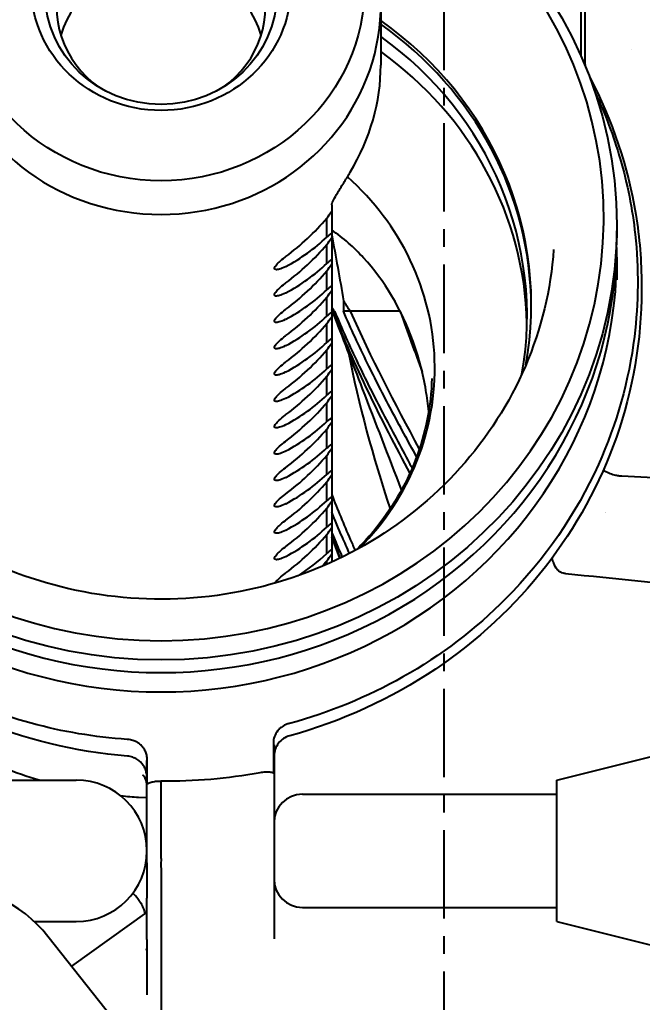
# Model space of a CAD drawing. Header units: millimetres. Extents: x 0 to 7722, y 0 to 5460.
# Drawn here: x 3337.6 to 3381.7, y 1479.1 to 1548.6 of the extents above; entities that cross this region are included whole.
import ezdxf

# ---------------------------------------------------------------- set-up
doc = ezdxf.new("R2010")
doc.units = ezdxf.units.MM
doc.header["$LTSCALE"] = 5
doc.linetypes.add('CENTER', pattern=[2, 1.25, -0.25, 0.25, -0.25])
doc.layers.get('0').update_dxf_attribs({"linetype": 'CONTINUOUS'})
doc.layers.get('Defpoints').update_dxf_attribs({"linetype": 'CONTINUOUS'})
doc.layers.add('1', color=1, linetype='CENTER')
doc.styles.add('DIM', font='romans.shx', dxfattribs={"width": 0.85})
doc.dimstyles.new('KOCPSM$0', dxfattribs={"dimtxt": 3, "dimasz": 2.5, "dimexe": 0.8, "dimexo": 0.8, "dimgap": 0.8, "dimtad": 1, "dimdsep": 46, "dimtxsty": 'DIM', "dimblk": 'CLOSEDBLANK', "dimcen": 0, "dimclrd": 4, "dimclre": 4, "dimclrt": 7, "dimazin": 2, "dimtfac": 1, "dimtmove": 0, "dimatfit": 3, "dimldrblk": 'CLOSEDBLANK', "dimfxl": 1, "dimarcsym": 0})

# ---------------------------------------------------------------- blocks, each defined once
blk = doc.blocks.new('_ClosedBlank')
at = {"color": 0, "linetype": 'ByBlock', "lineweight": -2}
for p, q in [((-1, 0.1667), (0, 0)), ((-1, 0.1667), (-1, -0.1667)), ((0, 0), (-1, -0.1667))]:
    blk.add_line(p, q, dxfattribs=at)
blk = doc.blocks.new('*D14')
at = {"color": 4, "linetype": 'ByBlock', "lineweight": -2, "transparency": 16777216}
for p, q in [((3347.846, 1689.229), (2785.133, 1689.229)), ((2797.133, 572.394), (2797.133, 1651.729)), ((3030.632, 534.894), (2785.133, 534.894))]:
    blk.add_line(p, q, dxfattribs=at)
at = {"layer": 'Defpoints', "color": 0, "transparency": 16777216}
for p in [(2797.133, 1689.229), (3359.846, 1689.229), (3042.632, 534.894)]:
    blk.add_point(p, dxfattribs=at)
at = {"color": 4, "lineweight": -2, "transparency": 16777216, "xscale": 37.5, "yscale": 37.5, "zscale": 37.5}
for p, rotation in [((2797.133, 1689.229), 90), ((2797.133, 534.894), 270)]:
    blk.add_blockref('_ClosedBlank', p, dxfattribs=dict(at, rotation=rotation))
at = {"color": 7, "transparency": 16777216, "insert": (2750.848, 1112.061), "char_height": 45, "attachment_point": 5, "rotation": 90, "style": 'DIM'}
blk.add_mtext('(1154.33)', dxfattribs=at)

msp = doc.modelspace()

# ---------------------------------------------------------------- linework, layer by layer
for p, q in [((3377.632, 1569.117), (3377.632, 1545.831)), ((3377.34, 1551.43), (3377.34, 1546.044)), ((3363.182, 1549.606), (3363.182, 1545.34)), ((3377.632, 1545.831), (3377.632, 1545.403)), ((3359.707, 1535.448), (3359.707, 1535.006)), ((3359.36, 1533.18), (3359.36, 1534.517)), ((3359.707, 1535.006), (3359.707, 1533.458)), ((3379.882, 1534.027), (3379.882, 1533.135)), ((3359.707, 1533.458), (3359.707, 1533.141)), ((3359.707, 1533.141), (3359.707, 1531.594)), ((3359.36, 1531.315), (3359.36, 1532.653)), ((3379.882, 1531.767), (3379.882, 1530.148)), ((3359.707, 1531.594), (3359.707, 1531.277)), ((3359.707, 1531.277), (3359.707, 1529.729)), ((3359.36, 1529.451), (3359.36, 1530.788)), ((3359.707, 1529.729), (3359.707, 1529.413)), ((3381.632, 1529.792), (3381.632, 1529.411)), ((3359.707, 1529.413), (3359.707, 1527.865)), ((3359.36, 1527.586), (3359.36, 1528.924)), ((3359.707, 1527.865), (3359.707, 1527.548)), ((3359.36, 1525.722), (3359.36, 1527.06)), ((3359.707, 1527.548), (3359.707, 1526.001)), ((3359.707, 1526.001), (3359.707, 1525.684)), ((3359.707, 1525.684), (3359.707, 1524.136)), ((3359.36, 1523.858), (3359.36, 1525.195)), ((3359.707, 1524.136), (3359.707, 1523.82)), ((3359.707, 1523.82), (3359.707, 1522.272)), ((3359.36, 1521.993), (3359.36, 1523.331)), ((3359.707, 1522.272), (3359.707, 1521.955)), ((3359.36, 1520.129), (3359.36, 1521.467)), ((3359.707, 1521.955), (3359.707, 1520.408)), ((3359.707, 1520.408), (3359.707, 1520.091)), ((3359.707, 1520.091), (3359.707, 1518.543)), ((3359.36, 1518.265), (3359.36, 1519.602)), ((3359.707, 1518.543), (3359.707, 1518.226)), ((3359.707, 1518.226), (3359.707, 1516.679)), ((3359.36, 1516.4), (3359.36, 1517.738)), ((3359.707, 1516.679), (3359.707, 1516.362)), ((3359.36, 1514.536), (3359.36, 1515.873)), ((3359.707, 1516.362), (3359.707, 1514.814)), ((3380.237, 1516.288), (3388.355, 1515.863)), ((3359.707, 1514.814), (3359.707, 1514.498)), ((3359.707, 1514.498), (3359.707, 1512.95)), ((3359.36, 1512.671), (3359.36, 1514.009)), ((3379.107, 1513.713), (3379.107, 1513.713)), ((3359.707, 1512.95), (3359.707, 1512.633)), ((3359.707, 1512.633), (3359.707, 1511.086)), ((3359.36, 1510.807), (3359.36, 1512.145)), ((3359.707, 1511.086), (3359.707, 1510.769)), ((3359.36, 1510.035), (3359.36, 1510.28)), ((3359.707, 1510.769), (3359.707, 1510.191)), ((3375.632, 1494.774), (3395.632, 1499.774)), ((3355.579, 1497.375), (3355.579, 1495.289)), ((3355.632, 1497.278), (3355.632, 1489.243)), ((3346.632, 1488.927), (3346.632, 1496.164)), ((3346.653, 1494.484), (3346.653, 1496.224)), ((3325.632, 1494.774), (3341.632, 1494.774)), ((3347.632, 1489.229), (3347.632, 1494.712)), ((3375.632, 1484.774), (3375.632, 1494.774)), ((3346.632, 1493.512), (3346.046, 1493.546)), ((3357.632, 1493.774), (3375.632, 1493.774)), ((3346.632, 1488.927), (3346.632, 1486.418)), ((3347.632, 1489.228), (3347.632, 1489.229)), ((3355.632, 1489.243), (3355.632, 1486.733)), ((3355.632, 1486.733), (3355.632, 1484.375)), ((3346.632, 1483.502), (3346.632, 1486.418)), ((3346.632, 1485.447), (3341.308, 1481.606)), ((3347.632, 1485.465), (3347.632, 1483.128)), ((3357.632, 1485.774), (3375.632, 1485.774)), ((3338.66, 1484.774), (3341.632, 1484.774)), ((3375.632, 1484.774), (3395.632, 1479.774)), ((3355.632, 1484.375), (3355.632, 1483.552)), ((3352.12, 1467.971), (3339.633, 1483.718)), ((3346.632, 1483.502), (3346.632, 1479.6)), ((3347.632, 1483.128), (3347.632, 1481.861)), ((3347.632, 1481.861), (3347.632, 1481.84)), ((3347.632, 1481.84), (3347.632, 1479.31)), ((3347.632, 1479.31), (3347.632, 1473.631))]:
    msp.add_line(p, q)
for centre, radius, start, end in [((3341.632, 1489.774), 5, 270, 90), ((3357.632, 1491.774), 2, 90, 180), ((3357.632, 1487.774), 2, 180, 270)]:
    msp.add_arc(centre, radius, start, end)
for centre, major_axis in [((3347.632, 1534.027), (32.25, 0)), ((3347.632, 1550.896), (14.4, 0)), ((3347.632, 1550.896), (9.188, 0)), ((3347.632, 1550.375), (8.188, 0))]:
    msp.add_ellipse(centre, major_axis=major_axis, ratio=0.953717)
for centre, major_axis, ratio, start_param, end_param in [((3347.632, 1534.508), (31.326, 0), 0.953717, 1.687721, 7.737057), ((3347.632, 1549.606), (15.55, 0), 0.953717, 2.125937, 7.298841), ((3347.632, 1549.454), (7.391, 0), 0.953717, 5.350338, 10.357625), ((3347.632, 1545.484), (-7.391, 0), 0.953717, 3.427083, 5.997695), ((3347.632, 1528.383), (26.2, 0), 0.953717, 6.112732, 7.218567), ((3347.632, 1528.118), (26.2, 0), 0.953717, 0.005313, 0.935381), ((3347.632, 1527.606), (25.9, 0), 0.953717, 6.116666, 7.209998), ((3347.632, 1526.539), (25.9, 0), 0.953717, 0.021602, 0.926813), ((3347.632, 1543.631), (-13.899, -7.994), 0.872291, 2.143345, 2.676604), ((3347.632, 1523.908), (19.372, 0), 0.953717, 5.524205, 7.105), ((3347.632, 1542.699), (13.899, 7.994), 0.872291, 4.852141, 5.101787), ((3347.632, 1540.447), (12.924, 11.921), 0.725422, 4.977054, 5.011803), ((3347.632, 1533.135), (-32.25, 0), 0.953717, 0, 3.141593), ((3347.632, 1543.938), (-13.899, 7.994), 0.872291, 2.640525, 2.890171), ((3347.632, 1546.19), (-12.924, 11.921), 0.725422, 3.014904, 3.049654), ((3347.632, 1538.583), (12.924, 11.921), 0.725422, 4.977054, 5.011803), ((3347.632, 1531.767), (32.25, 0), 0.953717, 3.119359, 6.305419), ((3347.632, 1540.835), (13.899, 7.994), 0.872291, 4.852141, 5.101787), ((3347.632, 1542.074), (-13.899, 7.994), 0.872291, 2.640525, 2.890171), ((3347.632, 1544.325), (-12.924, 11.921), 0.725422, 3.014904, 3.049654), ((3347.632, 1536.719), (12.924, 11.921), 0.725422, 4.977054, 5.011803), ((3347.632, 1538.97), (13.899, 7.994), 0.872291, 4.852141, 5.101787), ((3347.632, 1542.461), (-12.924, 11.921), 0.725422, 3.014904, 3.049654), ((3347.632, 1540.209), (-13.899, 7.994), 0.872291, 2.640525, 2.890171), ((3347.632, 1534.854), (12.924, 11.921), 0.725422, 4.977054, 5.011803), ((3347.632, 1537.106), (13.899, 7.994), 0.872291, 4.852141, 5.101787), ((3347.632, 1538.345), (-13.899, 7.994), 0.872291, 2.640525, 2.890171), ((3347.632, 1540.596), (-12.924, 11.921), 0.725422, 3.014904, 3.049654), ((3347.632, 1535.241), (13.899, 7.994), 0.872291, 4.852141, 5.101787), ((3347.632, 1532.99), (12.924, 11.921), 0.725422, 4.977054, 5.011803), ((3347.632, 1536.481), (-13.899, 7.994), 0.872291, 2.640525, 2.890171), ((3347.632, 1538.732), (-12.924, 11.921), 0.725422, 3.014904, 3.049654), ((3347.632, 1531.126), (12.924, 11.921), 0.725422, 4.977054, 5.011803), ((3347.632, 1533.377), (13.899, 7.994), 0.872291, 4.852141, 5.101787), ((3347.632, 1536.868), (-12.924, 11.921), 0.725422, 3.014904, 3.049654), ((3347.632, 1534.616), (-13.899, 7.994), 0.872291, 2.640525, 2.890171), ((3347.632, 1529.261), (12.924, 11.921), 0.725422, 4.977054, 5.011803), ((3347.632, 1531.513), (13.899, 7.994), 0.872291, 4.852141, 5.101787), ((3347.632, 1535.003), (-12.924, 11.921), 0.725422, 3.014904, 3.049654), ((3347.632, 1532.752), (-13.899, 7.994), 0.872291, 2.640525, 2.890171), ((3347.632, 1529.648), (13.899, 7.994), 0.872291, 4.852141, 5.101787), ((3347.632, 1527.397), (12.924, 11.921), 0.725422, 4.977054, 5.011803), ((3347.632, 1530.887), (-13.899, 7.994), 0.872291, 2.640525, 2.890171), ((3347.632, 1533.139), (-12.924, 11.921), 0.725422, 3.014904, 3.049654), ((3347.632, 1525.532), (12.924, 11.921), 0.725422, 4.977054, 5.011803), ((3347.632, 1527.784), (13.899, 7.994), 0.872291, 4.852141, 5.101787), ((3347.632, 1531.275), (-12.924, 11.921), 0.725422, 3.014904, 3.049654), ((3347.632, 1529.023), (-13.899, 7.994), 0.872291, 2.640525, 2.890171), ((3347.632, 1523.668), (12.924, 11.921), 0.725422, 4.977054, 5.011803), ((3347.632, 1525.92), (13.899, 7.994), 0.872291, 4.852141, 5.101787), ((3347.632, 1529.41), (-12.924, 11.921), 0.725422, 3.014904, 3.049654), ((3347.632, 1527.159), (-13.899, 7.994), 0.872291, 2.640525, 2.890171), ((3347.632, 1524.055), (13.899, 7.994), 0.872291, 4.852141, 5.101787), ((3347.632, 1521.804), (12.924, 11.921), 0.725422, 4.977054, 5.011803), ((3347.632, 1525.294), (-13.899, 7.994), 0.872291, 2.640525, 2.890171), ((3347.632, 1527.546), (-12.924, 11.921), 0.725422, 3.014904, 3.049654), ((3347.632, 1519.939), (12.924, 11.921), 0.725422, 4.977054, 5.011803), ((3347.632, 1522.191), (13.899, 7.994), 0.872291, 4.852141, 5.101787), ((3347.632, 1523.43), (-13.899, 7.994), 0.872291, 2.640525, 2.890171), ((3347.632, 1525.681), (-12.924, 11.921), 0.725422, 3.014904, 3.049654), ((3347.632, 1518.075), (12.924, 11.921), 0.725422, 4.977054, 5.011803), ((3347.632, 1520.326), (13.899, 7.994), 0.872291, 4.852141, 5.101787), ((3347.632, 1523.817), (-12.924, 11.921), 0.725422, 3.014904, 3.049654), ((3347.632, 1521.566), (-13.899, 7.994), 0.872291, 2.709942, 2.890171), ((3347.632, 1518.462), (13.899, 7.994), 0.872291, 5.068391, 5.101787), ((3347.632, 1516.211), (12.924, 11.921), 0.725422, 4.977054, 5.011803), ((3347.632, 1530.238), (37.193, -2.152), 0.953427, 4.767508, 4.957029), ((3347.632, 1530.238), (-37.193, -2.152), 0.953427, 1.515209, 1.515677), ((3331.658, 1477.965), (10, 0), 0.953717, 0.647517, 1.570796), ((3404.876, 1488.626), (-57.243, -3.162), 0.015714, 6.281404, 6.282317)]:
    msp.add_ellipse(centre, major_axis=major_axis, ratio=ratio, start_param=start_param, end_param=end_param)
for points in [[(3380.905, 1546.433), (3380.905, 1546.433), (3380.905, 1546.433), (3380.905, 1546.433)], [(3380.905, 1546.432), (3380.905, 1546.433), (3380.905, 1546.433), (3380.905, 1546.433)], [(3377.34, 1546.044), (3377.34, 1546.028), (3377.34, 1546.012), (3377.341, 1545.995)], [(3377.632, 1545.403), (3377.632, 1545.37), (3377.634, 1545.337), (3377.637, 1545.304)], [(3359.707, 1533.344), (3359.992, 1531.858), (3360.287, 1530.209), (3360.545, 1528.674)], [(3381.632, 1529.791), (3381.632, 1529.79), (3381.632, 1529.788), (3381.632, 1529.786)], [(3381.632, 1529.41), (3381.632, 1529.41), (3381.632, 1529.41), (3381.632, 1529.411)], [(3359.917, 1527.929), (3359.847, 1528.012), (3359.777, 1528.096), (3359.707, 1528.18)], [(3359.781, 1527.929), (3359.757, 1527.968), (3359.732, 1528.007), (3359.707, 1528.046)], [(3359.781, 1527.929), (3359.756, 1527.968), (3359.732, 1528.007), (3359.707, 1528.046)], [(3359.781, 1527.929), (3361.274, 1524.104), (3363.193, 1520.28), (3365.23, 1516.456)], [(3361.023, 1527.929), (3362.459, 1524.678), (3364.152, 1521.427), (3365.906, 1518.176)], [(3364.588, 1527.872), (3365.079, 1526.461), (3365.591, 1525.05), (3366.114, 1523.639)], [(3360.904, 1525.02), (3361.603, 1521.331), (3362.629, 1517.642), (3363.839, 1513.954)], [(3378.92, 1516.698), (3378.92, 1516.698), (3378.92, 1516.698), (3378.92, 1516.698)], [(3379.096, 1513.692), (3379.096, 1513.692), (3379.096, 1513.692), (3379.096, 1513.691)], [(3360.292, 1510.467), (3360.097, 1510.973), (3359.902, 1511.478), (3359.707, 1511.984)], [(3375.31, 1510.529), (3375.31, 1510.529), (3375.31, 1510.529), (3375.31, 1510.529)], [(3356.737, 1497.912), (3356.737, 1497.912), (3356.737, 1497.912), (3356.737, 1497.912)], [(3346.046, 1493.546), (3345.63, 1493.57), (3345.214, 1493.602), (3344.799, 1493.644)]]:
    msp.add_open_spline(points, degree=3)
for points, knots in [([(3377.955, 1544.502), (3379.564, 1541.461), (3380.683, 1538.141), (3381.497, 1533.131), (3381.632, 1531.459), (3381.632, 1529.791)], [0.035358, 0.035358, 0.035358, 0.035358, 1.101196, 1.101196, 1.624129, 1.624129, 1.624129, 1.624129]), ([(3345.237, 1497.654), (3342.942, 1497.812), (3340.676, 1498.192), (3336.119, 1499.427), (3333.876, 1500.293), (3328.219, 1503.185), (3325.057, 1505.572), (3319.405, 1511.661), (3317.115, 1515.435), (3314.935, 1521.57), (3314.422, 1523.685), (3313.945, 1527.224), (3313.851, 1528.627), (3313.854, 1531.446), (3313.952, 1532.86), (3314.443, 1536.417), (3314.966, 1538.537), (3316.089, 1541.659), (3316.532, 1542.708), (3317.03, 1543.732)], [0, 0, 0, 0, 0.690249, 0.690249, 1.414773, 1.414773, 2.613329, 2.613329, 3.970183, 3.970183, 4.650984, 4.650984, 5.092557, 5.092557, 5.537972, 5.537972, 6.22186, 6.22186, 6.578331, 6.578331, 6.578331, 6.578331]), ([(3378.348, 1543.401), (3379.065, 1541.883), (3379.659, 1540.314), (3380.634, 1536.954), (3380.987, 1535.165), (3381.443, 1530.957), (3381.424, 1528.539), (3380.738, 1523.028), (3379.881, 1519.98), (3377.003, 1513.6), (3374.789, 1510.387), (3369.886, 1505.453), (3367.437, 1503.588), (3362.24, 1500.648), (3359.547, 1499.544), (3356.727, 1498.784)], [0.169101, 0.169101, 0.169101, 0.169101, 0.69344, 0.69344, 1.265152, 1.265152, 2.024252, 2.024252, 3.012664, 3.012664, 4.212198, 4.212198, 5.149755, 5.149755, 6.027718, 6.027718, 6.027718, 6.027718]), ([(3359.707, 1535.448), (3359.707, 1535.484), (3359.718, 1535.532), (3359.76, 1535.651), (3359.791, 1535.722), (3359.911, 1535.959), (3360.025, 1536.152), (3360.282, 1536.573), (3360.466, 1536.863), (3360.75, 1537.319), (3360.888, 1537.544), (3361.023, 1537.771)], [-2.2057427, -2.2057427, -2.2057427, -2.2057427, -2.1705604, -2.1705604, -2.1353782, -2.1353782, -2.0650136, -2.0650136, -1.9781968, -1.9781968, -1.9039359, -1.9039359, -1.9039359, -1.9039359]), ([(3366.571, 1520.854), (3366.524, 1521.351), (3366.459, 1521.851), (3366.177, 1523.517), (3365.876, 1524.681), (3364.668, 1528.041), (3363.445, 1530.106), (3361.301, 1532.431), (3360.522, 1533.121), (3359.707, 1533.684)], [-10.411066, -10.411066, -10.411066, -10.411066, -10.266362, -10.266362, -9.929144, -9.929144, -9.254706, -9.254706, -8.953307, -8.953307, -8.953307, -8.953307]), ([(3375.415, 1532.302), (3375.218, 1529.475), (3374.54, 1526.679), (3372.29, 1521.433), (3370.721, 1518.984), (3366.85, 1514.685), (3364.553, 1512.834), (3359.465, 1509.916), (3356.676, 1508.848), (3350.89, 1507.602), (3347.893, 1507.422), (3341.993, 1507.967), (3339.091, 1508.691), (3333.67, 1510.969), (3331.153, 1512.524), (3326.755, 1516.307), (3324.877, 1518.537), (3321.947, 1523.449), (3320.899, 1526.132), (3320.087, 1530.024), (3319.929, 1531.161), (3319.85, 1532.302)], [1.637281, 1.637281, 1.637281, 1.637281, 1.959031, 1.959031, 2.280198, 2.280198, 2.600327, 2.600327, 2.9195, 2.9195, 3.238107, 3.238107, 3.556619, 3.556619, 3.875514, 3.875514, 4.19523, 4.19523, 4.516002, 4.516002, 4.645905, 4.645905, 4.645905, 4.645905]), ([(3356.473, 1531.103), (3356.46, 1531.096), (3356.447, 1531.089), (3356.281, 1531.004), (3356.137, 1530.945), (3355.917, 1530.881), (3355.822, 1530.866), (3355.692, 1530.884), (3355.657, 1530.917), (3355.657, 1531.012), (3355.687, 1531.077), (3355.805, 1531.233), (3355.893, 1531.324), (3356.111, 1531.523), (3356.262, 1531.646), (3356.438, 1531.78), (3356.456, 1531.793), (3356.473, 1531.807)], [-0.5828553, -0.5828553, -0.5828553, -0.5828553, -0.5781023, -0.5781023, -0.5224657, -0.5224657, -0.4730435, -0.4730435, -0.4236213, -0.4236213, -0.3779464, -0.3779464, -0.3322715, -0.3322715, -0.275651, -0.275651, -0.2693817, -0.2693817, -0.2693817, -0.2693817]), ([(3356.473, 1529.239), (3356.46, 1529.232), (3356.447, 1529.225), (3356.281, 1529.139), (3356.137, 1529.08), (3355.917, 1529.016), (3355.822, 1529.002), (3355.692, 1529.02), (3355.657, 1529.052), (3355.657, 1529.148), (3355.687, 1529.213), (3355.805, 1529.369), (3355.893, 1529.46), (3356.111, 1529.659), (3356.262, 1529.781), (3356.438, 1529.916), (3356.456, 1529.929), (3356.473, 1529.942)], [-0.5828553, -0.5828553, -0.5828553, -0.5828553, -0.5781023, -0.5781023, -0.5224657, -0.5224657, -0.4730435, -0.4730435, -0.4236213, -0.4236213, -0.3779464, -0.3779464, -0.3322715, -0.3322715, -0.275651, -0.275651, -0.2693817, -0.2693817, -0.2693817, -0.2693817]), ([(3345.255, 1496.472), (3341.577, 1496.775), (3337.895, 1497.668), (3331.154, 1500.47), (3328.002, 1502.395), (3322.546, 1507.03), (3320.173, 1509.798), (3316.5, 1515.815), (3315.152, 1519.137), (3313.889, 1524.772), (3313.633, 1527.075), (3313.632, 1529.362)], [0, 0, 0, 0, 1.107673, 1.107673, 2.194762, 2.194762, 3.281012, 3.281012, 4.364381, 4.364381, 5.080625, 5.080625, 5.080625, 5.080625]), ([(3381.632, 1529.41), (3381.632, 1525.907), (3381.024, 1522.356), (3378.707, 1515.759), (3376.989, 1512.624), (3372.665, 1507.084), (3370.004, 1504.61), (3363.927, 1500.525), (3360.394, 1498.911), (3356.737, 1497.912)], [0, 0, 0, 0, 1.096967, 1.096967, 2.175204, 2.175204, 3.256193, 3.256193, 4.395303, 4.395303, 4.395303, 4.395303]), ([(3360.545, 1528.674), (3360.545, 1528.65), (3360.545, 1528.625), (3360.545, 1528.601), (3360.544, 1528.577), (3360.544, 1528.552), (3360.544, 1528.528), (3360.544, 1528.504), (3360.544, 1528.479), (3360.543, 1528.455), (3360.543, 1528.431), (3360.543, 1528.407), (3360.543, 1528.383), (3360.542, 1528.358), (3360.542, 1528.334), (3360.542, 1528.31), (3360.541, 1528.286), (3360.541, 1528.262), (3360.541, 1528.238), (3360.54, 1528.214), (3360.54, 1528.19), (3360.54, 1528.166), (3360.539, 1528.142), (3360.539, 1528.118), (3360.539, 1528.094), (3360.538, 1528.07), (3360.538, 1528.046), (3360.537, 1528.022), (3360.537, 1527.998), (3360.536, 1527.974), (3360.536, 1527.951), (3360.536, 1527.943), (3360.536, 1527.936), (3360.535, 1527.929)], [0, 0, 0, 0, 0.0000730475, 0.0000730475, 0.0000730475, 0.000145951, 0.000145951, 0.000145951, 0.0002187052, 0.0002187052, 0.0002187052, 0.000291305, 0.000291305, 0.000291305, 0.0003637455, 0.0003637455, 0.0003637455, 0.0004360216, 0.0004360216, 0.0004360216, 0.0005081279, 0.0005081279, 0.0005081279, 0.0005800593, 0.0005800593, 0.0005800593, 0.0006518108, 0.0006518108, 0.0006518108, 0.0007233777, 0.0007233777, 0.0007233777, 0.0007454268, 0.0007454268, 0.0007454268, 0.0007454268]), ([(3361.023, 1527.929), (3360.944, 1528.053), (3360.864, 1528.177), (3360.705, 1528.426), (3360.625, 1528.55), (3360.545, 1528.674)], [-0.08869322, -0.08869322, -0.08869322, -0.08869322, -0.04434659, -0.04434659, 0, 0, 0, 0]), ([(3356.473, 1527.374), (3356.454, 1527.364), (3356.434, 1527.354), (3356.256, 1527.263), (3356.107, 1527.205), (3355.894, 1527.148), (3355.807, 1527.137), (3355.689, 1527.159), (3355.657, 1527.19), (3355.657, 1527.286), (3355.69, 1527.355), (3355.819, 1527.521), (3355.915, 1527.617), (3356.14, 1527.818), (3356.286, 1527.936), (3356.45, 1528.061), (3356.462, 1528.069), (3356.473, 1528.078)], [-0.5828539, -0.5828539, -0.5828539, -0.5828539, -0.5756972, -0.5756972, -0.5175355, -0.5175355, -0.4706536, -0.4706536, -0.4237718, -0.4237718, -0.3757558, -0.3757558, -0.3277399, -0.3277399, -0.2734544, -0.2734544, -0.2694022, -0.2694022, -0.2694022, -0.2694022]), ([(3359.781, 1527.929), (3359.778, 1527.929), (3359.764, 1527.929), (3359.74, 1527.929), (3359.718, 1527.929), (3359.707, 1527.929)], [0.10907332, 0.10907332, 0.10907332, 0.10907332, 0.11083086, 0.11959365, 0.12762722, 0.12762722, 0.12762722, 0.12762722]), ([(3359.781, 1527.929), (3359.781, 1527.929), (3359.781, 1527.929), (3359.781, 1527.929), (3359.781, 1527.929), (3359.781, 1527.929), (3359.781, 1527.929), (3359.781, 1527.929), (3359.781, 1527.929), (3359.781, 1527.929)], [-1, -1, -1, -1, -0.98832215, -0.98832215, -0.98832215, -0.97667818, -0.97667818, -0.97667818, -0.97391158, -0.97391158, -0.97391158, -0.97391158]), ([(3359.917, 1527.929), (3359.893, 1527.929), (3359.869, 1527.929), (3359.824, 1527.929), (3359.802, 1527.929), (3359.781, 1527.929)], [0, 0, 0, 0, 0.02456203, 0.02456203, 0.0492012, 0.0492012, 0.0492012, 0.0492012]), ([(3364.652, 1515.3), (3363.736, 1517.684), (3362.818, 1520.069), (3361.192, 1524.277), (3360.484, 1526.102), (3359.781, 1527.929)], [0.572294, 0.572294, 0.572294, 0.572294, 1.338674, 1.338674, 1.925864, 1.925864, 1.925864, 1.925864]), ([(3359.917, 1527.929), (3360.426, 1526.699), (3360.976, 1525.477), (3362.09, 1523.146), (3362.642, 1522.045), (3363.825, 1519.759), (3364.455, 1518.58), (3365.198, 1517.211), (3365.298, 1517.026), (3365.399, 1516.84)], [-4.397203, -4.397203, -4.397203, -4.397203, -3.975391, -3.975391, -3.595821, -3.595821, -3.190378, -3.190378, -3.12685, -3.12685, -3.12685, -3.12685]), ([(3365.719, 1517.643), (3365.111, 1518.742), (3364.513, 1519.839), (3363.35, 1522.042), (3362.786, 1523.146), (3361.645, 1525.476), (3361.072, 1526.705), (3360.535, 1527.929)], [-1.17709, -1.17709, -1.17709, -1.17709, -0.799092, -0.799092, -0.42047, -0.42047, 0, 0, 0, 0]), ([(3361.023, 1527.929), (3360.942, 1527.929), (3360.86, 1527.929), (3360.698, 1527.929), (3360.617, 1527.929), (3360.535, 1527.929)], [0, 0, 0, 0, 0.02458525, 0.02458525, 0.0491891, 0.0491891, 0.0491891, 0.0491891]), ([(3364.432, 1527.929), (3364.426, 1527.929), (3364.415, 1527.929), (3364.397, 1527.929), (3364.378, 1527.929), (3364.359, 1527.929), (3364.339, 1527.929), (3364.319, 1527.929), (3364.298, 1527.929), (3364.276, 1527.929), (3364.254, 1527.929), (3364.232, 1527.929), (3364.209, 1527.929), (3364.186, 1527.929), (3364.162, 1527.929), (3364.138, 1527.929), (3364.114, 1527.929), (3364.089, 1527.929), (3364.064, 1527.929), (3364.038, 1527.929), (3364.012, 1527.929), (3363.986, 1527.929), (3363.959, 1527.929), (3363.932, 1527.929), (3363.905, 1527.929), (3363.877, 1527.929), (3363.849, 1527.929), (3363.821, 1527.929), (3363.792, 1527.929), (3363.764, 1527.929), (3363.734, 1527.929), (3363.705, 1527.929), (3363.675, 1527.929), (3363.645, 1527.929), (3363.615, 1527.929), (3363.584, 1527.929), (3363.553, 1527.929), (3363.522, 1527.929), (3363.49, 1527.929), (3363.458, 1527.929), (3363.426, 1527.929), (3363.394, 1527.929), (3363.361, 1527.929), (3363.328, 1527.929), (3363.295, 1527.929), (3363.262, 1527.929), (3363.228, 1527.929), (3363.194, 1527.929), (3363.16, 1527.929), (3363.125, 1527.929), (3363.091, 1527.929), (3363.056, 1527.929), (3363.021, 1527.929), (3362.985, 1527.929), (3362.949, 1527.929), (3362.913, 1527.929), (3362.877, 1527.929), (3362.841, 1527.929), (3362.804, 1527.929), (3362.767, 1527.929), (3362.73, 1527.929), (3362.693, 1527.929), (3362.655, 1527.929), (3362.617, 1527.929), (3362.579, 1527.929), (3362.541, 1527.929), (3362.502, 1527.929), (3362.464, 1527.929), (3362.425, 1527.929), (3362.385, 1527.929), (3362.346, 1527.929), (3362.306, 1527.929), (3362.266, 1527.929), (3362.226, 1527.929), (3362.186, 1527.929), (3362.146, 1527.929), (3362.105, 1527.929), (3362.064, 1527.929), (3362.023, 1527.929), (3361.982, 1527.929), (3361.94, 1527.929), (3361.898, 1527.929), (3361.856, 1527.929), (3361.814, 1527.929), (3361.772, 1527.929), (3361.729, 1527.929), (3361.687, 1527.929), (3361.644, 1527.929), (3361.601, 1527.929), (3361.557, 1527.929), (3361.514, 1527.929), (3361.47, 1527.929), (3361.426, 1527.929), (3361.382, 1527.929), (3361.338, 1527.929), (3361.294, 1527.929), (3361.249, 1527.929), (3361.204, 1527.929), (3361.159, 1527.929), (3361.114, 1527.929), (3361.069, 1527.929), (3361.039, 1527.929), (3361.023, 1527.929)], [0, 0, 0, 0, 0.008322, 0.016678, 0.025068, 0.033491, 0.041949, 0.050441, 0.058966, 0.067525, 0.076119, 0.084746, 0.093407, 0.102102, 0.110831, 0.119594, 0.12839, 0.137221, 0.146085, 0.154984, 0.163916, 0.172882, 0.181882, 0.190916, 0.199984, 0.209086, 0.218222, 0.227391, 0.236595, 0.245832, 0.255103, 0.264408, 0.273747, 0.28312, 0.292527, 0.301968, 0.311443, 0.320951, 0.330494, 0.34007, 0.34968, 0.359324, 0.369002, 0.378714, 0.38846, 0.39824, 0.408053, 0.417901, 0.427782, 0.437697, 0.447646, 0.457629, 0.467646, 0.477697, 0.487782, 0.497901, 0.508053, 0.51824, 0.52846, 0.538714, 0.549002, 0.559324, 0.56968, 0.58007, 0.590494, 0.600952, 0.611443, 0.621968, 0.632528, 0.643121, 0.653748, 0.664409, 0.675104, 0.685833, 0.696595, 0.707392, 0.718222, 0.729087, 0.739985, 0.750917, 0.761883, 0.772883, 0.783917, 0.794985, 0.806086, 0.817222, 0.828391, 0.839595, 0.850832, 0.862103, 0.873408, 0.884747, 0.89612, 0.907526, 0.918967, 0.930441, 0.94195, 0.953492, 0.965068, 0.976678, 0.988322, 1, 1, 1, 1]), ([(3364.56, 1527.929), (3364.558, 1527.929), (3364.556, 1527.929), (3364.555, 1527.929), (3364.553, 1527.929), (3364.551, 1527.929), (3364.549, 1527.929), (3364.546, 1527.929), (3364.544, 1527.929), (3364.542, 1527.929), (3364.54, 1527.929), (3364.538, 1527.929), (3364.536, 1527.929), (3364.534, 1527.929), (3364.532, 1527.929), (3364.53, 1527.929), (3364.528, 1527.929), (3364.525, 1527.929), (3364.523, 1527.929), (3364.521, 1527.929), (3364.519, 1527.929), (3364.517, 1527.929), (3364.514, 1527.929), (3364.512, 1527.929), (3364.51, 1527.929), (3364.508, 1527.929), (3364.505, 1527.929), (3364.503, 1527.929), (3364.501, 1527.929), (3364.498, 1527.929), (3364.496, 1527.929), (3364.494, 1527.929), (3364.491, 1527.929), (3364.489, 1527.929), (3364.486, 1527.929), (3364.484, 1527.929), (3364.482, 1527.929), (3364.479, 1527.929), (3364.476, 1527.929), (3364.474, 1527.929), (3364.471, 1527.929), (3364.469, 1527.929), (3364.466, 1527.929), (3364.463, 1527.929), (3364.461, 1527.929), (3364.458, 1527.929), (3364.455, 1527.929), (3364.452, 1527.929), (3364.449, 1527.929), (3364.447, 1527.929), (3364.444, 1527.929), (3364.441, 1527.929), (3364.438, 1527.929), (3364.435, 1527.929), (3364.432, 1527.929)], [-0.9464693, -0.9464693, -0.9464693, -0.9464693, -0.9143448, -0.9143448, -0.9143448, -0.8764249, -0.8764249, -0.8764249, -0.8374316, -0.8374316, -0.8374316, -0.7972597, -0.7972597, -0.7972597, -0.7557908, -0.7557908, -0.7557908, -0.7128909, -0.7128909, -0.7128909, -0.6684084, -0.6684084, -0.6684084, -0.6221707, -0.6221707, -0.6221707, -0.5739804, -0.5739804, -0.5739804, -0.5236116, -0.5236116, -0.5236116, -0.4708042, -0.4708042, -0.4708042, -0.4152573, -0.4152573, -0.4152573, -0.3566214, -0.3566214, -0.3566214, -0.2944887, -0.2944887, -0.2944887, -0.2283805, -0.2283805, -0.2283805, -0.1577319, -0.1577319, -0.1577319, -0.0818722, -0.0818722, -0.0818722, 0, 0, 0, 0]), ([(3356.473, 1525.51), (3356.454, 1525.5), (3356.434, 1525.489), (3356.256, 1525.399), (3356.107, 1525.34), (3355.894, 1525.284), (3355.807, 1525.273), (3355.689, 1525.294), (3355.657, 1525.326), (3355.657, 1525.421), (3355.69, 1525.49), (3355.819, 1525.656), (3355.915, 1525.753), (3356.14, 1525.954), (3356.286, 1526.072), (3356.45, 1526.196), (3356.462, 1526.205), (3356.473, 1526.214)], [-0.5828539, -0.5828539, -0.5828539, -0.5828539, -0.5756972, -0.5756972, -0.5175355, -0.5175355, -0.4706536, -0.4706536, -0.4237718, -0.4237718, -0.3757558, -0.3757558, -0.3277399, -0.3277399, -0.2734544, -0.2734544, -0.2694022, -0.2694022, -0.2694022, -0.2694022]), ([(3356.473, 1523.646), (3356.454, 1523.635), (3356.434, 1523.625), (3356.256, 1523.535), (3356.107, 1523.476), (3355.894, 1523.419), (3355.807, 1523.409), (3355.689, 1523.43), (3355.657, 1523.462), (3355.657, 1523.557), (3355.69, 1523.626), (3355.819, 1523.792), (3355.915, 1523.888), (3356.14, 1524.089), (3356.286, 1524.207), (3356.45, 1524.332), (3356.462, 1524.341), (3356.473, 1524.349)], [-0.5828539, -0.5828539, -0.5828539, -0.5828539, -0.5756972, -0.5756972, -0.5175355, -0.5175355, -0.4706536, -0.4706536, -0.4237718, -0.4237718, -0.3757558, -0.3757558, -0.3277399, -0.3277399, -0.2734544, -0.2734544, -0.2694022, -0.2694022, -0.2694022, -0.2694022]), ([(3366.796, 1523.18), (3366.74, 1521.23), (3366.351, 1519.289), (3364.946, 1515.623), (3363.932, 1513.898), (3362.28, 1511.918), (3361.882, 1511.485), (3361.463, 1511.07)], [1.598478, 1.598478, 1.598478, 1.598478, 1.9210797, 1.9210797, 2.2429473, 2.2429473, 2.337597, 2.337597, 2.337597, 2.337597]), ([(3356.473, 1521.781), (3356.46, 1521.774), (3356.447, 1521.767), (3356.281, 1521.682), (3356.137, 1521.623), (3355.917, 1521.559), (3355.822, 1521.544), (3355.692, 1521.562), (3355.657, 1521.595), (3355.657, 1521.69), (3355.687, 1521.755), (3355.805, 1521.911), (3355.893, 1522.002), (3356.111, 1522.202), (3356.262, 1522.324), (3356.438, 1522.458), (3356.456, 1522.471), (3356.473, 1522.485)], [-0.5828553, -0.5828553, -0.5828553, -0.5828553, -0.5781023, -0.5781023, -0.5224657, -0.5224657, -0.4730435, -0.4730435, -0.4236213, -0.4236213, -0.3779464, -0.3779464, -0.3322715, -0.3322715, -0.275651, -0.275651, -0.2693817, -0.2693817, -0.2693817, -0.2693817]), ([(3356.473, 1519.917), (3356.46, 1519.91), (3356.447, 1519.903), (3356.281, 1519.818), (3356.137, 1519.759), (3355.917, 1519.694), (3355.822, 1519.68), (3355.692, 1519.698), (3355.657, 1519.73), (3355.657, 1519.826), (3355.687, 1519.891), (3355.805, 1520.047), (3355.893, 1520.138), (3356.111, 1520.337), (3356.262, 1520.46), (3356.438, 1520.594), (3356.456, 1520.607), (3356.473, 1520.62)], [-0.5828553, -0.5828553, -0.5828553, -0.5828553, -0.5781023, -0.5781023, -0.5224657, -0.5224657, -0.4730435, -0.4730435, -0.4236213, -0.4236213, -0.3779464, -0.3779464, -0.3322715, -0.3322715, -0.275651, -0.275651, -0.2693817, -0.2693817, -0.2693817, -0.2693817]), ([(3356.473, 1518.053), (3356.454, 1518.042), (3356.434, 1518.032), (3356.256, 1517.941), (3356.107, 1517.883), (3355.894, 1517.826), (3355.807, 1517.816), (3355.689, 1517.837), (3355.657, 1517.869), (3355.657, 1517.964), (3355.69, 1518.033), (3355.819, 1518.199), (3355.915, 1518.295), (3356.14, 1518.496), (3356.286, 1518.614), (3356.45, 1518.739), (3356.462, 1518.747), (3356.473, 1518.756)], [-0.5828539, -0.5828539, -0.5828539, -0.5828539, -0.5756972, -0.5756972, -0.5175355, -0.5175355, -0.4706536, -0.4706536, -0.4237718, -0.4237718, -0.3757558, -0.3757558, -0.3277399, -0.3277399, -0.2734544, -0.2734544, -0.2694022, -0.2694022, -0.2694022, -0.2694022]), ([(3356.473, 1516.188), (3356.454, 1516.178), (3356.434, 1516.167), (3356.256, 1516.077), (3356.107, 1516.018), (3355.894, 1515.962), (3355.807, 1515.951), (3355.689, 1515.972), (3355.657, 1516.004), (3355.657, 1516.099), (3355.69, 1516.169), (3355.819, 1516.334), (3355.915, 1516.431), (3356.14, 1516.632), (3356.286, 1516.75), (3356.45, 1516.874), (3356.462, 1516.883), (3356.473, 1516.892)], [-0.5828539, -0.5828539, -0.5828539, -0.5828539, -0.5756972, -0.5756972, -0.5175355, -0.5175355, -0.4706536, -0.4706536, -0.4237718, -0.4237718, -0.3757558, -0.3757558, -0.3277399, -0.3277399, -0.2734544, -0.2734544, -0.2694022, -0.2694022, -0.2694022, -0.2694022]), ([(3378.928, 1516.693), (3379.053, 1516.619), (3379.182, 1516.555), (3379.443, 1516.447), (3379.577, 1516.403), (3379.806, 1516.345), (3379.904, 1516.326), (3380.04, 1516.306), (3380.086, 1516.3), (3380.168, 1516.292), (3380.206, 1516.29), (3380.237, 1516.288)], [0.340528, 0.340528, 0.340528, 0.340528, 0.3843115, 0.3843115, 0.4279332, 0.4279332, 0.4614324, 0.4614324, 0.4796723, 0.4796723, 0.4986972, 0.4986972, 0.4986972, 0.4986972]), ([(3356.473, 1514.324), (3356.454, 1514.313), (3356.434, 1514.303), (3356.256, 1514.213), (3356.107, 1514.154), (3355.894, 1514.097), (3355.807, 1514.087), (3355.689, 1514.108), (3355.657, 1514.14), (3355.657, 1514.235), (3355.69, 1514.304), (3355.819, 1514.47), (3355.915, 1514.566), (3356.14, 1514.767), (3356.286, 1514.885), (3356.45, 1515.01), (3356.462, 1515.019), (3356.473, 1515.027)], [-0.5828539, -0.5828539, -0.5828539, -0.5828539, -0.5756972, -0.5756972, -0.5175355, -0.5175355, -0.4706536, -0.4706536, -0.4237718, -0.4237718, -0.3757558, -0.3757558, -0.3277399, -0.3277399, -0.2734544, -0.2734544, -0.2694022, -0.2694022, -0.2694022, -0.2694022]), ([(3359.707, 1514.979), (3360.116, 1513.916), (3360.557, 1512.852), (3361.025, 1511.789), (3361.138, 1511.532), (3361.253, 1511.276), (3361.369, 1511.019)], [-0.8328477, -0.8328477, -0.8328477, -0.8328477, -0.79166667, -0.79166667, -0.79166667, -0.78173071, -0.78173071, -0.78173071, -0.78173071]), ([(3360.971, 1510.808), (3360.798, 1511.19), (3360.629, 1511.572), (3360.202, 1512.554), (3359.95, 1513.152), (3359.707, 1513.75)], [-1.9606981, -1.9606981, -1.9606981, -1.9606981, -1.8297085, -1.8297085, -1.6238286, -1.6238286, -1.6238286, -1.6238286]), ([(3356.473, 1512.459), (3356.46, 1512.452), (3356.447, 1512.446), (3356.281, 1512.36), (3356.137, 1512.301), (3355.917, 1512.237), (3355.822, 1512.223), (3355.692, 1512.241), (3355.657, 1512.273), (3355.657, 1512.368), (3355.687, 1512.434), (3355.805, 1512.589), (3355.893, 1512.68), (3356.111, 1512.88), (3356.262, 1513.002), (3356.438, 1513.136), (3356.456, 1513.15), (3356.473, 1513.163)], [-0.5828553, -0.5828553, -0.5828553, -0.5828553, -0.5781023, -0.5781023, -0.5224657, -0.5224657, -0.4730435, -0.4730435, -0.4236213, -0.4236213, -0.3779464, -0.3779464, -0.3322715, -0.3322715, -0.275651, -0.275651, -0.2693817, -0.2693817, -0.2693817, -0.2693817]), ([(3359.707, 1512.311), (3359.755, 1512.192), (3359.804, 1512.073), (3360.045, 1511.483), (3360.244, 1511.013), (3360.449, 1510.544)], [-2.609929, -2.609929, -2.609929, -2.609929, -2.5690929, -2.5690929, -2.407617, -2.407617, -2.407617, -2.407617]), ([(3359.707, 1511.984), (3359.733, 1511.919), (3359.927, 1511.416), (3360.13, 1510.914), (3360.311, 1510.476)], [0.20581016, 0.20581016, 0.20581016, 0.20581016, 0.20833333, 0.22527428, 0.22527428, 0.22527428, 0.22527428]), ([(3356.473, 1510.595), (3356.46, 1510.588), (3356.447, 1510.581), (3356.281, 1510.496), (3356.137, 1510.437), (3355.917, 1510.372), (3355.822, 1510.358), (3355.692, 1510.376), (3355.657, 1510.408), (3355.657, 1510.504), (3355.687, 1510.569), (3355.805, 1510.725), (3355.893, 1510.816), (3356.111, 1511.015), (3356.262, 1511.138), (3356.438, 1511.272), (3356.456, 1511.285), (3356.473, 1511.299)], [-0.5828553, -0.5828553, -0.5828553, -0.5828553, -0.5781023, -0.5781023, -0.5224657, -0.5224657, -0.4730435, -0.4730435, -0.4236213, -0.4236213, -0.3779464, -0.3779464, -0.3322715, -0.3322715, -0.275651, -0.275651, -0.2693817, -0.2693817, -0.2693817, -0.2693817]), ([(3376.253, 1509.385), (3376.139, 1509.396), (3376.029, 1509.424), (3375.825, 1509.525), (3375.739, 1509.594), (3375.564, 1509.792), (3375.483, 1509.938), (3375.382, 1510.219), (3375.347, 1510.343), (3375.316, 1510.497)], [0, 0, 0, 0, 0.0344292, 0.0344292, 0.0687544, 0.0687544, 0.1156149, 0.1156149, 0.1423866, 0.1423866, 0.1423866, 0.1423866]), ([(3355.695, 1508.706), (3355.71, 1508.733), (3355.73, 1508.763), (3355.819, 1508.877), (3355.915, 1508.973), (3356.14, 1509.174), (3356.286, 1509.292), (3356.45, 1509.417), (3356.462, 1509.426), (3356.473, 1509.434)], [-0.3939754, -0.3939754, -0.3939754, -0.3939754, -0.3757558, -0.3757558, -0.3277399, -0.3277399, -0.2734544, -0.2734544, -0.2694022, -0.2694022, -0.2694022, -0.2694022]), ([(3376.253, 1509.385), (3379.719, 1509.051), (3383.499, 1508.66), (3390.438, 1507.819), (3394.843, 1507.222), (3397.603, 1506.548)], [-1.707303, -1.707303, -1.707303, -1.707303, -0.853376, -0.853376, -0.000001, -0.000001, -0.000001, -0.000001]), ([(3338.998, 1494.774), (3338.169, 1495.018), (3337.352, 1495.295), (3333.581, 1496.759), (3330.765, 1498.391), (3325.869, 1502.374), (3323.727, 1504.774), (3321.764, 1507.858), (3321.488, 1508.321), (3321.224, 1508.791)], [0.713821, 0.713821, 0.713821, 0.713821, 0.97214, 0.97214, 1.931204, 1.931204, 2.889764, 2.889764, 3.055235, 3.055235, 3.055235, 3.055235]), ([(3356.727, 1498.784), (3356.699, 1498.777), (3356.672, 1498.769), (3356.636, 1498.758), (3356.628, 1498.755), (3356.614, 1498.75), (3356.609, 1498.749), (3356.564, 1498.733), (3356.524, 1498.718), (3356.411, 1498.67), (3356.337, 1498.634), (3356.221, 1498.564), (3356.176, 1498.534), (3356.109, 1498.485), (3356.086, 1498.467), (3356.056, 1498.442), (3356.048, 1498.435), (3355.987, 1498.381), (3355.939, 1498.331), (3355.895, 1498.276)], [0, 0, 0, 0, 0.0084957, 0.0084957, 0.0113114, 0.0113114, 0.012916, 0.012916, 0.0256161, 0.0256161, 0.0502193, 0.0502193, 0.066831, 0.066831, 0.0757691, 0.0757691, 0.0790664, 0.0790664, 0.1007883, 0.1007883, 0.1007883, 0.1007883]), ([(3355.895, 1498.276), (3355.793, 1498.146), (3355.714, 1498.002), (3355.66, 1497.85), (3355.607, 1497.698), (3355.579, 1497.538), (3355.579, 1497.375)], [0, 0, 0, 0, 0.500191, 0.500191, 0.500191, 1, 1, 1, 1]), ([(3356.737, 1497.912), (3356.581, 1497.869), (3356.43, 1497.8), (3356.163, 1497.621), (3356.044, 1497.509), (3355.849, 1497.257), (3355.771, 1497.114), (3355.662, 1496.805), (3355.632, 1496.634), (3355.632, 1496.465)], [0, 0, 0, 0, 0.0485855, 0.0485855, 0.0963507, 0.0963507, 0.1441475, 0.1441475, 0.194731, 0.194731, 0.194731, 0.194731]), ([(3346.139, 1497.315), (3346.119, 1497.332), (3346.098, 1497.348), (3346.052, 1497.382), (3346.027, 1497.399), (3345.983, 1497.426), (3345.964, 1497.437), (3345.873, 1497.488), (3345.795, 1497.523), (3345.607, 1497.592), (3345.492, 1497.622), (3345.35, 1497.643), (3345.325, 1497.646), (3345.295, 1497.649), (3345.29, 1497.65), (3345.283, 1497.651), (3345.281, 1497.651), (3345.265, 1497.652), (3345.251, 1497.653), (3345.237, 1497.654)], [0, 0, 0, 0, 0.00816425, 0.00816425, 0.01731984, 0.01731984, 0.02403184, 0.02403184, 0.04891697, 0.04891697, 0.08402851, 0.08402851, 0.0913689, 0.0913689, 0.09294837, 0.09294837, 0.09354159, 0.09354159, 0.09767378, 0.09767378, 0.09767378, 0.09767378]), ([(3346.653, 1496.224), (3346.653, 1496.327), (3346.641, 1496.43), (3346.596, 1496.63), (3346.563, 1496.728), (3346.474, 1496.915), (3346.42, 1497.005), (3346.292, 1497.17), (3346.22, 1497.247), (3346.139, 1497.315)], [0, 0, 0, 0, 0.0322796, 0.0322796, 0.0645173, 0.0645173, 0.0968444, 0.0968444, 0.1291203, 0.1291203, 0.1291203, 0.1291203]), ([(3346.632, 1494.977), (3346.632, 1495.075), (3346.623, 1495.174), (3346.585, 1495.363), (3346.558, 1495.454), (3346.483, 1495.639), (3346.433, 1495.732), (3346.315, 1495.906), (3346.247, 1495.987), (3346.096, 1496.132), (3346.012, 1496.197), (3345.834, 1496.307), (3345.739, 1496.353), (3345.517, 1496.433), (3345.386, 1496.462), (3345.255, 1496.472)], [0, 0, 0, 0, 0.0294263, 0.0294263, 0.0577717, 0.0577717, 0.0891946, 0.0891946, 0.1206174, 0.1206174, 0.1520403, 0.1520403, 0.1834631, 0.1834631, 0.222867, 0.222867, 0.222867, 0.222867]), ([(3346.632, 1494.39), (3346.632, 1494.557), (3346.594, 1494.722), (3346.515, 1494.901), (3346.489, 1494.947), (3346.424, 1495.048), (3346.388, 1495.087), (3346.359, 1495.114), (3346.354, 1495.119), (3346.354, 1495.119)], [0, 0, 0, 0, 0.0655183, 0.0655183, 0.0923346, 0.0923346, 0.1374811, 0.1374811, 0.1609483, 0.1609483, 0.1609483, 0.1609483]), ([(3354.65, 1495.311), (3354.771, 1495.333), (3354.898, 1495.349), (3355.14, 1495.365), (3355.253, 1495.365), (3355.43, 1495.347), (3355.506, 1495.329), (3355.565, 1495.298), (3355.572, 1495.294), (3355.579, 1495.289)], [0.1536528, 0.1536528, 0.1536528, 0.1536528, 0.1903503, 0.1903503, 0.2288194, 0.2288194, 0.2664634, 0.2664634, 0.2724673, 0.2724673, 0.2724673, 0.2724673]), ([(3346.653, 1494.484), (3346.665, 1494.502), (3346.684, 1494.52), (3346.76, 1494.573), (3346.837, 1494.605), (3347.014, 1494.655), (3347.127, 1494.677), (3347.367, 1494.704), (3347.495, 1494.711), (3347.615, 1494.712)], [0.3209645, 0.3209645, 0.3209645, 0.3209645, 0.3390355, 0.3390355, 0.3767061, 0.3767061, 0.4143767, 0.4143767, 0.4503073, 0.4503073, 0.4503073, 0.4503073]), ([(3347.632, 1489.228), (3347.63, 1489.039), (3347.629, 1488.848), (3347.63, 1488.654), (3347.63, 1488.46), (3347.631, 1488.261), (3347.632, 1488.065), (3347.634, 1487.869), (3347.635, 1487.677), (3347.637, 1487.489), (3347.638, 1487.301), (3347.64, 1487.116), (3347.641, 1486.943), (3347.642, 1486.769), (3347.643, 1486.605), (3347.643, 1486.452), (3347.644, 1486.298), (3347.644, 1486.156), (3347.643, 1486.031), (3347.643, 1485.779), (3347.639, 1485.585), (3347.632, 1485.465)], [0, 0, 0, 0, 0.125, 0.125, 0.125, 0.25, 0.25, 0.25, 0.375, 0.375, 0.375, 0.5, 0.5, 0.5, 0.625, 0.625, 0.625, 0.75, 0.75, 0.75, 1, 1, 1, 1]), ([(3346.516, 1485.363), (3346.502, 1485.415), (3346.485, 1485.467), (3346.423, 1485.647), (3346.369, 1485.773), (3346.282, 1485.943), (3346.255, 1485.993), (3346.184, 1486.114), (3346.139, 1486.183), (3345.974, 1486.416), (3345.845, 1486.562), (3345.689, 1486.712), (3345.658, 1486.74), (3345.627, 1486.767)], [0.0784813, 0.0784813, 0.0784813, 0.0784813, 0.0947538, 0.0947538, 0.1362754, 0.1362754, 0.1539917, 0.1539917, 0.180598, 0.180598, 0.248045, 0.248045, 0.2646891, 0.2646891, 0.2646891, 0.2646891]), ([(3346.603, 1482.751), (3346.603, 1482.751), (3346.619, 1482.792), (3346.629, 1482.84), (3346.631, 1482.854), (3346.632, 1482.861)], [0.4368757, 0.4368757, 0.4368757, 0.4368757, 0.5179435, 0.5179435, 0.5562765, 0.5562765, 0.5562765, 0.5562765])]:
    msp.add_open_spline(points, degree=3, knots=knots)
at = {"layer": '1'}
msp.add_line((3367.632, 1691.229), (3367.632, 532.894), dxfattribs=at)

# ---------------------------------------------------------------- dimensions: what is measured, and where the dimension line sits
dim = msp.add_linear_dim(base=(2797.1334, 1689.2285), p1=(3042.6325, 534.8936), p2=(3359.8458, 1689.2285), angle=90, text='(<>)', dimstyle='KOCPSM$0', override={"dimscale": 15, "dimfxl": 0.8, "dimarcsym": 1})
dim.commit()
dim.dimension.update_dxf_attribs({"geometry": '*D14', "text_midpoint": (2750.8477, 1112.0611)})

doc.saveas('drawing.dxf')
